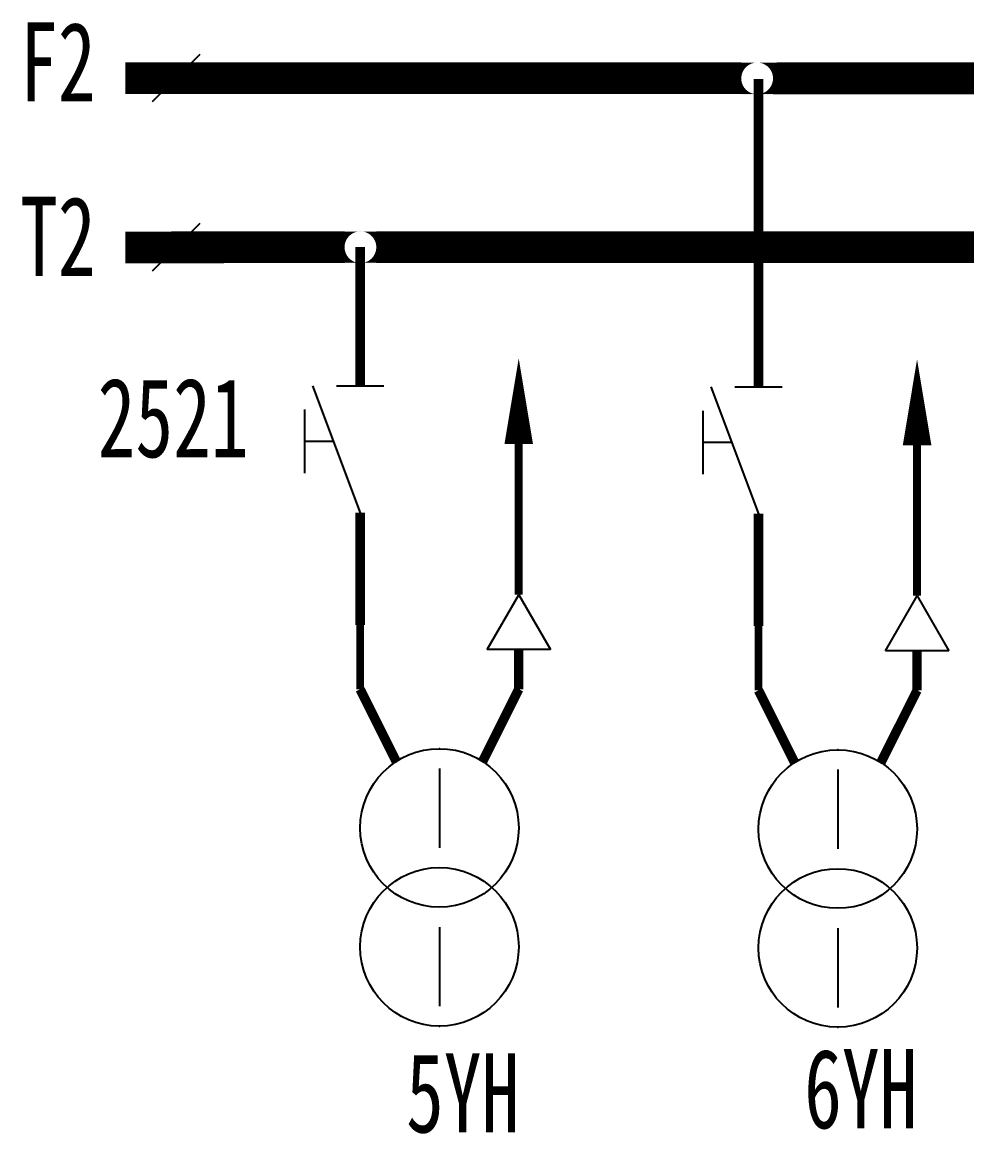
# Model space of a CAD drawing. Header units: millimetres. Extents: x 10667 to 23854, y -3427 to -2899.
# Drawn here: x 17195 to 17254.6, y -3231 to -3160.9 of the extents above; entities that cross this region are included whole.
import ezdxf

# ---------------------------------------------------------------- set-up
doc = ezdxf.new("R2010")
doc.units = ezdxf.units.MM
doc.header["$LTSCALE"] = 10
doc.linetypes.add('DASHED', pattern=[11, 5, 0.5, 5, 0.5])
for name, color, linetype in [('BLOCK', 3, 'Continuous'), ('LINE', 7, 'Continuous'), ('TEXT', 2, 'Continuous'), ('设    备', 3, 'Continuous'), ('设备编号', 2, 'Continuous'), ('连 接 线', 1, 'Continuous')]:
    doc.layers.add(name, color=color, linetype=linetype)
doc.styles.add('HZ', font='SimSun.ttf', dxfattribs={"width": 0.7})

# ---------------------------------------------------------------- blocks, each defined once
blk = doc.blocks.new('$SGK1')
at = {"layer": 'BLOCK'}
for p, q in [((-3, 0), (0, -8)), ((-1.5, 0), (1.5, 0))]:
    blk.add_line(p, q, dxfattribs=at)
at = {"layer": 'TEXT', "color": 3}
for p, q in [((-3.5, -1.5), (-3.5, -5.5)), ((-1.6875, -3.5), (-3.5, -3.5))]:
    blk.add_line(p, q, dxfattribs=at)
blk = doc.blocks.new('$JT')
at = {"color": 3}
blk.add_lwpolyline([(0, 0, 1.79999946, 0, 0), (-0.001268655806370589, 5.410164977314366, 0, 0, 0)], format="xyseb", dxfattribs=at)

msp = doc.modelspace()

# ---------------------------------------------------------------- linework, layer by layer
at = {"layer": '设    备', "color": 3}
for p, q in [((17221.34823058781, -3207.956096021182), (17221.34823058781, -3212.956096021182)), ((17246.46877444405, -3208.024712270423), (17246.46877444405, -3213.024712270423)), ((17221.34823058781, -3217.956096021182), (17221.34823058781, -3222.956096021182)), ((17246.46877444405, -3218.024712270423), (17246.46877444405, -3223.024712270423))]:
    msp.add_line(p, q, dxfattribs=at)
for centre in [(17221.34823058781, -3211.706096021182), (17246.46877444405, -3211.774712270423), (17221.34823058781, -3219.206096021182), (17246.46877444405, -3219.274712270423)]:
    msp.add_circle(centre, 5, dxfattribs=at)
at = {"layer": '设    备'}
for p in [(17216.34823058781, -3183.818991196842), (17241.46877444405, -3183.887607446083), (17216.34823058781, -3191.818991196842), (17241.46877444405, -3191.887607446083)]:
    msp.add_point(p, dxfattribs=at)
at = {"layer": '设    备', "color": 3}
for p in [(17221.34823058781, -3206.706096021181), (17246.46877444405, -3206.774712270422), (17221.34823058781, -3224.206096021181), (17246.46877444405, -3224.274712270422)]:
    msp.add_point(p, dxfattribs=at)
at = {"layer": '连 接 线', "color": 3}
for p, q in [((17206.23502933596, -3162.90797501894), (17203.23502933596, -3165.90797501894)), ((17206.23580400149, -3173.582750572779), (17203.23580400149, -3176.582750572779)), ((17224.34823058781, -3200.45609607401), (17226.34823058781, -3196.991994458873)), ((17226.34823058781, -3196.991994458873), (17228.34823058781, -3200.45609607401)), ((17249.46877444405, -3200.524712323252), (17251.46877444405, -3197.060610708114)), ((17251.46877444405, -3197.060610708114), (17253.46877444405, -3200.524712323252)), ((17228.34823058781, -3200.45609607401), (17224.34823058781, -3200.45609607401)), ((17253.46877444405, -3200.524712323252), (17249.46877444405, -3200.524712323252))]:
    msp.add_line(p, q, dxfattribs=at)
at = {"layer": '连 接 线'}
for points, const_width in [([(17240.38392603174, -3164.415110707856), (17201.53322137317, -3164.417332592367)], 2), ([(17280.56480377403, -3164.413560333977), (17242.38392603174, -3164.420169845394)], 2), ([(17241.46877444405, -3183.887607446083), (17241.46877444405, -3164.464242736857)], 0.6), ([(17215.36649682037, -3175.072892598104), (17201.53399537649, -3175.082982927152)], 2), ([(17284.99742299605, -3175.073662328953), (17217.36649682037, -3175.073662328953)], 2), ([(17216.34823058781, -3183.818991196842), (17216.34823058781, -3175.058279941321)], 0.6), ([(17216.34823058781, -3198.90114229632), (17216.34823058781, -3191.818991196842)], 0.6), ([(17241.46877444405, -3198.969758545561), (17241.46877444405, -3191.887607446083)], 0.6), ([(17226.34823058781, -3202.956096021182), (17226.34823058781, -3200.45609607401)], 0.6), ([(17251.46877444405, -3203.024712270423), (17251.46877444405, -3200.524712323252)], 0.6)]:
    msp.add_lwpolyline(points, dxfattribs=dict(at, const_width=const_width))
at = {"layer": '连 接 线', "color": 6, "linetype": 'DASHED', "ltscale": 0.5, "const_width": 0.5}
for points in [[(17226.34823058781, -3196.991994458873), (17226.34823058781, -3186.991994458873)], [(17251.46877444405, -3197.060610708114), (17251.46877444405, -3187.060610708114)]]:
    msp.add_lwpolyline(points, dxfattribs=at)
at = {"layer": '连 接 线', "color": 3}
for points, const_width in [([(17216.34823058781, -3198.90114229632), (17216.34823058781, -3202.956096021182)], 0.5), ([(17241.46877444405, -3198.969758545561), (17241.46877444405, -3203.024712270423)], 0.5), ([(17216.34823058781, -3202.956096021182), (17218.62618198348, -3207.511998812523)], 0.6), ([(17226.34823058781, -3202.956096021182), (17224.07027919214, -3207.511998812523)], 0.6), ([(17241.46877444405, -3203.024712270423), (17243.74672583972, -3207.580615061765)], 0.6), ([(17251.46877444405, -3203.024712270423), (17249.19082304838, -3207.580615061765)], 0.6)]:
    msp.add_lwpolyline(points, dxfattribs=dict(at, const_width=const_width))
for p in [(17226.34823058781, -3202.956096021182), (17251.46877444405, -3203.024712270423)]:
    msp.add_point(p, dxfattribs=at)
at = {"layer": '连 接 线'}
for points in [[(17240.38392603174, -3163.42444235717), (17241.38392603174, -3163.42444235717), (17240.38392603174, -3163.428247659079), (17241.47108177449, -3163.428247659079)], [(17240.38392603174, -3163.428247659079), (17241.29677028899, -3163.428247659079), (17240.38392603174, -3163.42444235717), (17241.38392603174, -3163.42444235717)], [(17240.38392603174, -3163.428247659079), (17241.47108177449, -3163.428247659079), (17240.38392603174, -3163.439634604158), (17241.55757420941, -3163.439634604158)], [(17240.38392603174, -3163.439634604158), (17241.21027785407, -3163.439634604158), (17240.38392603174, -3163.428247659079), (17241.29677028899, -3163.428247659079)], [(17240.38392603174, -3163.458516530881), (17241.12510698664, -3163.458516530881), (17240.38392603174, -3163.439634604158), (17241.21027785407, -3163.439634604158)], [(17240.38392603174, -3163.484749736384), (17241.04190588841, -3163.484749736384), (17240.38392603174, -3163.458516530881), (17241.12510698664, -3163.458516530881)], [(17240.38392603174, -3163.518134570134), (17240.96130777, -3163.518134570134), (17240.38392603174, -3163.484749736384), (17241.04190588841, -3163.484749736384)], [(17240.38392603174, -3163.558416953386), (17240.88392603174, -3163.558416953386), (17240.38392603174, -3163.518134570134), (17240.96130777, -3163.518134570134)], [(17240.38392603174, -3163.605290312881), (17240.81034959539, -3163.605290312881), (17240.38392603174, -3163.558416953386), (17240.88392603174, -3163.558416953386)], [(17240.38392603174, -3163.658397914051), (17240.74113842205, -3163.658397914051), (17240.38392603174, -3163.605290312881), (17240.81034959539, -3163.605290312881)], [(17240.38392603174, -3163.717335575984), (17240.67681925056, -3163.717335575984), (17240.38392603174, -3163.658397914051), (17240.74113842205, -3163.658397914051)], [(17241.47108177449, -3163.428247659079), (17242.38392603174, -3163.428247659079), (17241.38392603174, -3163.42444235717), (17242.38392603174, -3163.42444235717)], [(17241.55757420941, -3163.439634604158), (17242.38392603174, -3163.439634604158), (17241.47108177449, -3163.428247659079), (17242.38392603174, -3163.428247659079)], [(17241.64274507685, -3163.458516530881), (17242.38392603174, -3163.458516530881), (17241.55757420941, -3163.439634604158), (17242.38392603174, -3163.439634604158)], [(17241.72594617507, -3163.484749736384), (17242.38392603174, -3163.484749736384), (17241.64274507685, -3163.458516530881), (17242.38392603174, -3163.458516530881)], [(17241.80654429348, -3163.518134570134), (17242.38392603174, -3163.518134570134), (17241.72594617507, -3163.484749736384), (17242.38392603174, -3163.484749736384)], [(17241.88392603174, -3163.558416953386), (17242.38392603174, -3163.558416953386), (17241.80654429348, -3163.518134570134), (17242.38392603174, -3163.518134570134)], [(17241.95750246809, -3163.605290312881), (17242.38392603174, -3163.605290312881), (17241.88392603174, -3163.558416953386), (17242.38392603174, -3163.558416953386)], [(17242.02671364143, -3163.658397914051), (17242.38392603174, -3163.658397914051), (17241.95750246809, -3163.605290312881), (17242.38392603174, -3163.605290312881)], [(17242.09103281292, -3163.717335575984), (17242.38392603174, -3163.717335575984), (17242.02671364143, -3163.658397914051), (17242.38392603174, -3163.658397914051)], [(17240.38392603174, -3163.781654747484), (17240.61788158862, -3163.781654747484), (17240.38392603174, -3163.717335575984), (17240.67681925056, -3163.717335575984)], [(17240.38392603174, -3163.850865920819), (17240.56477398745, -3163.850865920819), (17240.38392603174, -3163.781654747484), (17240.61788158862, -3163.781654747484)], [(17240.38392603174, -3163.92444235717), (17240.51790062796, -3163.92444235717), (17240.38392603174, -3163.850865920819), (17240.56477398745, -3163.850865920819)], [(17240.38392603174, -3164.00182409543), (17240.4776182447, -3164.00182409543), (17240.38392603174, -3163.92444235717), (17240.51790062796, -3163.92444235717)], [(17240.38392603174, -3164.082422213844), (17240.44423341096, -3164.082422213844), (17240.38392603174, -3164.00182409543), (17240.4776182447, -3164.00182409543)], [(17240.38392603174, -3164.165623312068), (17240.41800020545, -3164.165623312068), (17240.38392603174, -3164.082422213844), (17240.44423341096, -3164.082422213844)], [(17240.38392603174, -3164.250794179503), (17240.39911827873, -3164.250794179503), (17240.38392603174, -3164.165623312068), (17240.41800020545, -3164.165623312068)], [(17240.38392603174, -3164.337286614423), (17240.38773133365, -3164.337286614423), (17240.38392603174, -3164.250794179503), (17240.39911827873, -3164.250794179503)], [(17240.38392603174, -3164.42444235717), (17240.38392603174, -3164.42444235717), (17240.38392603174, -3164.337286614423), (17240.38773133365, -3164.337286614423)], [(17242.14997047486, -3163.781654747484), (17242.38392603174, -3163.781654747484), (17242.09103281292, -3163.717335575984), (17242.38392603174, -3163.717335575984)], [(17242.20307807603, -3163.850865920819), (17242.38392603174, -3163.850865920819), (17242.14997047486, -3163.781654747484), (17242.38392603174, -3163.781654747484)], [(17242.24995143553, -3163.92444235717), (17242.38392603174, -3163.92444235717), (17242.20307807603, -3163.850865920819), (17242.38392603174, -3163.850865920819)], [(17242.29023381878, -3164.00182409543), (17242.38392603174, -3164.00182409543), (17242.24995143553, -3163.92444235717), (17242.38392603174, -3163.92444235717)], [(17242.32361865252, -3164.082422213844), (17242.38392603174, -3164.082422213844), (17242.29023381878, -3164.00182409543), (17242.38392603174, -3164.00182409543)], [(17242.34985185803, -3164.165623312068), (17242.38392603174, -3164.165623312068), (17242.32361865252, -3164.082422213844), (17242.38392603174, -3164.082422213844)], [(17242.36873378475, -3164.250794179503), (17242.38392603174, -3164.250794179503), (17242.34985185803, -3164.165623312068), (17242.38392603174, -3164.165623312068)], [(17242.38012072983, -3164.337286614423), (17242.38392603174, -3164.337286614423), (17242.36873378475, -3164.250794179503), (17242.38392603174, -3164.250794179503)], [(17242.38392603174, -3164.42444235717), (17242.38392603174, -3164.42444235717), (17242.38012072983, -3164.337286614423), (17242.38392603174, -3164.337286614423)], [(17240.38392603174, -3164.42444235717), (17240.38392603174, -3164.42444235717), (17240.38392603174, -3164.511598099918), (17240.38773133365, -3164.511598099918)], [(17240.38392603174, -3164.511598099918), (17240.38773133365, -3164.511598099918), (17240.38392603174, -3164.598090534837), (17240.39911827873, -3164.598090534837)], [(17240.38392603174, -3164.598090534837), (17240.39911827873, -3164.598090534837), (17240.38392603174, -3164.683261402273), (17240.41800020545, -3164.683261402273)], [(17240.38392603174, -3164.683261402273), (17240.41800020545, -3164.683261402273), (17240.38392603174, -3164.766462500496), (17240.44423341096, -3164.766462500496)], [(17240.38392603174, -3164.766462500496), (17240.44423341096, -3164.766462500496), (17240.38392603174, -3164.847060618911), (17240.4776182447, -3164.847060618911)], [(17240.38392603174, -3164.847060618911), (17240.4776182447, -3164.847060618911), (17240.38392603174, -3164.92444235717), (17240.51790062796, -3164.92444235717)], [(17240.38392603174, -3164.92444235717), (17240.51790062796, -3164.92444235717), (17240.38392603174, -3164.998018793522), (17240.56477398745, -3164.998018793522)], [(17240.38392603174, -3164.998018793522), (17240.56477398745, -3164.998018793522), (17240.38392603174, -3165.067229966857), (17240.61788158862, -3165.067229966857)], [(17240.38392603174, -3165.067229966857), (17240.61788158862, -3165.067229966857), (17240.38392603174, -3165.131549138357), (17240.67681925056, -3165.131549138357)], [(17242.09103281292, -3165.131549138357), (17242.38392603174, -3165.131549138357), (17242.14997047486, -3165.067229966857), (17242.38392603174, -3165.067229966857)], [(17242.14997047486, -3165.067229966857), (17242.38392603174, -3165.067229966857), (17242.20307807603, -3164.998018793522), (17242.38392603174, -3164.998018793522)], [(17242.20307807603, -3164.998018793522), (17242.38392603174, -3164.998018793522), (17242.24995143553, -3164.92444235717), (17242.38392603174, -3164.92444235717)], [(17242.24995143553, -3164.92444235717), (17242.38392603174, -3164.92444235717), (17242.29023381878, -3164.847060618911), (17242.38392603174, -3164.847060618911)], [(17242.29023381878, -3164.847060618911), (17242.38392603174, -3164.847060618911), (17242.32361865252, -3164.766462500496), (17242.38392603174, -3164.766462500496)], [(17242.32361865252, -3164.766462500496), (17242.38392603174, -3164.766462500496), (17242.34985185803, -3164.683261402273), (17242.38392603174, -3164.683261402273)], [(17242.34985185803, -3164.683261402273), (17242.38392603174, -3164.683261402273), (17242.36873378475, -3164.598090534837), (17242.38392603174, -3164.598090534837)], [(17242.36873378475, -3164.598090534837), (17242.38392603174, -3164.598090534837), (17242.38012072983, -3164.511598099918), (17242.38392603174, -3164.511598099918)], [(17242.38012072983, -3164.511598099918), (17242.38392603174, -3164.511598099918), (17242.38392603174, -3164.42444235717)], [(17240.38392603174, -3165.131549138357), (17240.67681925056, -3165.131549138357), (17240.38392603174, -3165.190486800289), (17240.74113842205, -3165.190486800289)], [(17240.38392603174, -3165.190486800289), (17240.74113842205, -3165.190486800289), (17240.38392603174, -3165.24359440146), (17240.81034959539, -3165.24359440146)], [(17240.38392603174, -3165.24359440146), (17240.81034959539, -3165.24359440146), (17240.38392603174, -3165.290467760955), (17240.88392603174, -3165.290467760955)], [(17240.38392603174, -3165.290467760955), (17240.88392603174, -3165.290467760955), (17240.38392603174, -3165.330750144207), (17240.96130777, -3165.330750144207)], [(17240.38392603174, -3165.330750144207), (17240.96130777, -3165.330750144207), (17240.38392603174, -3165.364134977956), (17241.04190588841, -3165.364134977956)], [(17240.38392603174, -3165.364134977956), (17241.04190588841, -3165.364134977956), (17240.38392603174, -3165.390368183459), (17241.12510698664, -3165.390368183459)], [(17240.38392603174, -3165.390368183459), (17241.12510698664, -3165.390368183459), (17240.38392603174, -3165.409250110183), (17241.21027785407, -3165.409250110183)], [(17240.38392603174, -3165.409250110183), (17241.21027785407, -3165.409250110183), (17240.38392603174, -3165.420637055262), (17241.29677028899, -3165.420637055262)], [(17240.38392603174, -3165.420637055262), (17241.29677028899, -3165.420637055262), (17240.38392603174, -3165.42444235717), (17241.38392603174, -3165.42444235717)], [(17241.38392603174, -3165.42444235717), (17242.38392603174, -3165.42444235717), (17241.47108177449, -3165.420637055262), (17242.38392603174, -3165.420637055262)], [(17241.47108177449, -3165.420637055262), (17242.38392603174, -3165.420637055262), (17241.55757420941, -3165.409250110183), (17242.38392603174, -3165.409250110183)], [(17241.55757420941, -3165.409250110183), (17242.38392603174, -3165.409250110183), (17241.64274507685, -3165.390368183459), (17242.38392603174, -3165.390368183459)], [(17241.64274507685, -3165.390368183459), (17242.38392603174, -3165.390368183459), (17241.72594617507, -3165.364134977956), (17242.38392603174, -3165.364134977956)], [(17241.72594617507, -3165.364134977956), (17242.38392603174, -3165.364134977956), (17241.80654429348, -3165.330750144207), (17242.38392603174, -3165.330750144207)], [(17241.80654429348, -3165.330750144207), (17242.38392603174, -3165.330750144207), (17241.88392603174, -3165.290467760955), (17242.38392603174, -3165.290467760955)], [(17241.88392603174, -3165.290467760955), (17242.38392603174, -3165.290467760955), (17241.95750246809, -3165.24359440146), (17242.38392603174, -3165.24359440146)], [(17241.95750246809, -3165.24359440146), (17242.38392603174, -3165.24359440146), (17242.02671364143, -3165.190486800289), (17242.38392603174, -3165.190486800289)], [(17242.02671364143, -3165.190486800289), (17242.38392603174, -3165.190486800289), (17242.09103281292, -3165.131549138357), (17242.38392603174, -3165.131549138357)], [(17215.36649682037, -3174.070946501252), (17216.36649682037, -3174.070946501252), (17215.36649682037, -3174.07475180316), (17216.45365256311, -3174.07475180316)], [(17215.36649682037, -3174.07475180316), (17216.27934107762, -3174.07475180316), (17215.36649682037, -3174.070946501252), (17216.36649682037, -3174.070946501252)], [(17215.36649682037, -3174.07475180316), (17216.45365256311, -3174.07475180316), (17215.36649682037, -3174.08613874824), (17216.54014499803, -3174.08613874824)], [(17215.36649682037, -3174.08613874824), (17216.1928486427, -3174.08613874824), (17215.36649682037, -3174.07475180316), (17216.27934107762, -3174.07475180316)], [(17215.36649682037, -3174.105020674963), (17216.10767777526, -3174.105020674963), (17215.36649682037, -3174.08613874824), (17216.1928486427, -3174.08613874824)], [(17215.36649682037, -3174.131253880466), (17216.02447667704, -3174.131253880466), (17215.36649682037, -3174.105020674963), (17216.10767777526, -3174.105020674963)], [(17215.36649682037, -3174.164638714215), (17215.94387855862, -3174.164638714215), (17215.36649682037, -3174.131253880466), (17216.02447667704, -3174.131253880466)], [(17215.36649682037, -3174.204921097468), (17215.86649682037, -3174.204921097468), (17215.36649682037, -3174.164638714215), (17215.94387855862, -3174.164638714215)], [(17215.36649682037, -3174.251794456964), (17215.79292038401, -3174.251794456964), (17215.36649682037, -3174.204921097468), (17215.86649682037, -3174.204921097468)], [(17216.45365256311, -3174.07475180316), (17217.36649682037, -3174.07475180316), (17216.36649682037, -3174.070946501252), (17217.36649682037, -3174.070946501252)], [(17216.54014499803, -3174.08613874824), (17217.36649682037, -3174.08613874824), (17216.45365256311, -3174.07475180316), (17217.36649682037, -3174.07475180316)], [(17216.62531586547, -3174.105020674963), (17217.36649682037, -3174.105020674963), (17216.54014499803, -3174.08613874824), (17217.36649682037, -3174.08613874824)], [(17216.70851696369, -3174.131253880466), (17217.36649682037, -3174.131253880466), (17216.62531586547, -3174.105020674963), (17217.36649682037, -3174.105020674963)], [(17216.78911508211, -3174.164638714215), (17217.36649682037, -3174.164638714215), (17216.70851696369, -3174.131253880466), (17217.36649682037, -3174.131253880466)], [(17216.86649682037, -3174.204921097468), (17217.36649682037, -3174.204921097468), (17216.78911508211, -3174.164638714215), (17217.36649682037, -3174.164638714215)], [(17216.94007325672, -3174.251794456964), (17217.36649682037, -3174.251794456964), (17216.86649682037, -3174.204921097468), (17217.36649682037, -3174.204921097468)], [(17215.36649682037, -3174.304902058133), (17215.72370921068, -3174.304902058133), (17215.36649682037, -3174.251794456964), (17215.79292038401, -3174.251794456964)], [(17215.36649682037, -3174.363839720066), (17215.65939003918, -3174.363839720066), (17215.36649682037, -3174.304902058133), (17215.72370921068, -3174.304902058133)], [(17215.36649682037, -3174.428158891566), (17215.60045237725, -3174.428158891566), (17215.36649682037, -3174.363839720066), (17215.65939003918, -3174.363839720066)], [(17215.36649682037, -3174.497370064902), (17215.54734477607, -3174.497370064902), (17215.36649682037, -3174.428158891566), (17215.60045237725, -3174.428158891566)], [(17215.36649682037, -3174.570946501252), (17215.50047141658, -3174.570946501252), (17215.36649682037, -3174.497370064902), (17215.54734477607, -3174.497370064902)], [(17215.36649682037, -3174.648328239512), (17215.46018903333, -3174.648328239512), (17215.36649682037, -3174.570946501252), (17215.50047141658, -3174.570946501252)], [(17215.36649682037, -3174.728926357927), (17215.42680419958, -3174.728926357927), (17215.36649682037, -3174.648328239512), (17215.46018903333, -3174.648328239512)], [(17215.36649682037, -3174.81212745615), (17215.40057099408, -3174.81212745615), (17215.36649682037, -3174.728926357927), (17215.42680419958, -3174.728926357927)], [(17215.36649682037, -3174.897298323585), (17215.38168906736, -3174.897298323585), (17215.36649682037, -3174.81212745615), (17215.40057099408, -3174.81212745615)], [(17215.36649682037, -3174.983790758505), (17215.37030212228, -3174.983790758505), (17215.36649682037, -3174.897298323585), (17215.38168906736, -3174.897298323585)], [(17217.00928443005, -3174.304902058133), (17217.36649682037, -3174.304902058133), (17216.94007325672, -3174.251794456964), (17217.36649682037, -3174.251794456964)], [(17217.07360360155, -3174.363839720066), (17217.36649682037, -3174.363839720066), (17217.00928443005, -3174.304902058133), (17217.36649682037, -3174.304902058133)], [(17217.13254126348, -3174.428158891566), (17217.36649682037, -3174.428158891566), (17217.07360360155, -3174.363839720066), (17217.36649682037, -3174.363839720066)], [(17217.18564886465, -3174.497370064902), (17217.36649682037, -3174.497370064902), (17217.13254126348, -3174.428158891566), (17217.36649682037, -3174.428158891566)], [(17217.23252222415, -3174.570946501252), (17217.36649682037, -3174.570946501252), (17217.18564886465, -3174.497370064902), (17217.36649682037, -3174.497370064902)], [(17217.2728046074, -3174.648328239512), (17217.36649682037, -3174.648328239512), (17217.23252222415, -3174.570946501252), (17217.36649682037, -3174.570946501252)], [(17217.30618944115, -3174.728926357927), (17217.36649682037, -3174.728926357927), (17217.2728046074, -3174.648328239512), (17217.36649682037, -3174.648328239512)], [(17217.33242264665, -3174.81212745615), (17217.36649682037, -3174.81212745615), (17217.30618944115, -3174.728926357927), (17217.36649682037, -3174.728926357927)], [(17217.35130457338, -3174.897298323585), (17217.36649682037, -3174.897298323585), (17217.33242264665, -3174.81212745615), (17217.36649682037, -3174.81212745615)], [(17217.36269151846, -3174.983790758505), (17217.36649682037, -3174.983790758505), (17217.35130457338, -3174.897298323585), (17217.36649682037, -3174.897298323585)], [(17215.36649682037, -3175.070946501252), (17215.36649682037, -3175.070946501252), (17215.36649682037, -3174.983790758505), (17215.37030212228, -3174.983790758505)], [(17215.36649682037, -3175.070946501252), (17215.36649682037, -3175.070946501252), (17215.36649682037, -3175.158102244), (17215.37030212228, -3175.158102244)], [(17215.36649682037, -3175.158102244), (17215.37030212228, -3175.158102244), (17215.36649682037, -3175.244594678919), (17215.38168906736, -3175.244594678919)], [(17215.36649682037, -3175.244594678919), (17215.38168906736, -3175.244594678919), (17215.36649682037, -3175.329765546355), (17215.40057099408, -3175.329765546355)], [(17215.36649682037, -3175.329765546355), (17215.40057099408, -3175.329765546355), (17215.36649682037, -3175.412966644578), (17215.42680419958, -3175.412966644578)], [(17215.36649682037, -3175.412966644578), (17215.42680419958, -3175.412966644578), (17215.36649682037, -3175.493564762993), (17215.46018903333, -3175.493564762993)], [(17215.36649682037, -3175.493564762993), (17215.46018903333, -3175.493564762993), (17215.36649682037, -3175.570946501252), (17215.50047141658, -3175.570946501252)], [(17215.36649682037, -3175.570946501252), (17215.50047141658, -3175.570946501252), (17215.36649682037, -3175.644522937603), (17215.54734477607, -3175.644522937603)], [(17217.18564886465, -3175.644522937603), (17217.36649682037, -3175.644522937603), (17217.23252222415, -3175.570946501252), (17217.36649682037, -3175.570946501252)], [(17217.23252222415, -3175.570946501252), (17217.36649682037, -3175.570946501252), (17217.2728046074, -3175.493564762993), (17217.36649682037, -3175.493564762993)], [(17217.2728046074, -3175.493564762993), (17217.36649682037, -3175.493564762993), (17217.30618944115, -3175.412966644578), (17217.36649682037, -3175.412966644578)], [(17217.30618944115, -3175.412966644578), (17217.36649682037, -3175.412966644578), (17217.33242264665, -3175.329765546355), (17217.36649682037, -3175.329765546355)], [(17217.33242264665, -3175.329765546355), (17217.36649682037, -3175.329765546355), (17217.35130457338, -3175.244594678919), (17217.36649682037, -3175.244594678919)], [(17217.35130457338, -3175.244594678919), (17217.36649682037, -3175.244594678919), (17217.36269151846, -3175.158102244), (17217.36649682037, -3175.158102244)], [(17217.36649682037, -3175.070946501252), (17217.36649682037, -3175.070946501252), (17217.36269151846, -3174.983790758505), (17217.36649682037, -3174.983790758505)], [(17217.36269151846, -3175.158102244), (17217.36649682037, -3175.158102244), (17217.36649682037, -3175.070946501252)], [(17215.36649682037, -3175.644522937603), (17215.54734477607, -3175.644522937603), (17215.36649682037, -3175.713734110939), (17215.60045237725, -3175.713734110939)], [(17215.36649682037, -3175.713734110939), (17215.60045237725, -3175.713734110939), (17215.36649682037, -3175.778053282439), (17215.65939003918, -3175.778053282439)], [(17215.36649682037, -3175.778053282439), (17215.65939003918, -3175.778053282439), (17215.36649682037, -3175.836990944371), (17215.72370921068, -3175.836990944371)], [(17215.36649682037, -3175.836990944371), (17215.72370921068, -3175.836990944371), (17215.36649682037, -3175.890098545541), (17215.79292038401, -3175.890098545541)], [(17215.36649682037, -3175.890098545541), (17215.79292038401, -3175.890098545541), (17215.36649682037, -3175.936971905037), (17215.86649682037, -3175.936971905037)], [(17215.36649682037, -3175.936971905037), (17215.86649682037, -3175.936971905037), (17215.36649682037, -3175.977254288289), (17215.94387855862, -3175.977254288289)], [(17215.36649682037, -3175.977254288289), (17215.94387855862, -3175.977254288289), (17215.36649682037, -3176.010639122038), (17216.02447667704, -3176.010639122038)], [(17215.36649682037, -3176.010639122038), (17216.02447667704, -3176.010639122038), (17215.36649682037, -3176.036872327541), (17216.10767777526, -3176.036872327541)], [(17215.36649682037, -3176.036872327541), (17216.10767777526, -3176.036872327541), (17215.36649682037, -3176.055754254265), (17216.1928486427, -3176.055754254265)], [(17215.36649682037, -3176.055754254265), (17216.1928486427, -3176.055754254265), (17215.36649682037, -3176.067141199344), (17216.27934107762, -3176.067141199344)], [(17215.36649682037, -3176.067141199344), (17216.27934107762, -3176.067141199344), (17215.36649682037, -3176.070946501252), (17216.36649682037, -3176.070946501252)], [(17216.36649682037, -3176.070946501252), (17217.36649682037, -3176.070946501252), (17216.45365256311, -3176.067141199344), (17217.36649682037, -3176.067141199344)], [(17216.45365256311, -3176.067141199344), (17217.36649682037, -3176.067141199344), (17216.54014499803, -3176.055754254265), (17217.36649682037, -3176.055754254265)], [(17216.54014499803, -3176.055754254265), (17217.36649682037, -3176.055754254265), (17216.62531586547, -3176.036872327541), (17217.36649682037, -3176.036872327541)], [(17216.62531586547, -3176.036872327541), (17217.36649682037, -3176.036872327541), (17216.70851696369, -3176.010639122038), (17217.36649682037, -3176.010639122038)], [(17216.70851696369, -3176.010639122038), (17217.36649682037, -3176.010639122038), (17216.78911508211, -3175.977254288289), (17217.36649682037, -3175.977254288289)], [(17216.78911508211, -3175.977254288289), (17217.36649682037, -3175.977254288289), (17216.86649682037, -3175.936971905037), (17217.36649682037, -3175.936971905037)], [(17216.86649682037, -3175.936971905037), (17217.36649682037, -3175.936971905037), (17216.94007325672, -3175.890098545541), (17217.36649682037, -3175.890098545541)], [(17216.94007325672, -3175.890098545541), (17217.36649682037, -3175.890098545541), (17217.00928443005, -3175.836990944371), (17217.36649682037, -3175.836990944371)], [(17217.00928443005, -3175.836990944371), (17217.36649682037, -3175.836990944371), (17217.07360360155, -3175.778053282439), (17217.36649682037, -3175.778053282439)], [(17217.07360360155, -3175.778053282439), (17217.36649682037, -3175.778053282439), (17217.13254126348, -3175.713734110939), (17217.36649682037, -3175.713734110939)], [(17217.13254126348, -3175.713734110939), (17217.36649682037, -3175.713734110939), (17217.18564886465, -3175.644522937603), (17217.36649682037, -3175.644522937603)]]:
    msp.add_solid(points, dxfattribs=at)

# ---------------------------------------------------------------- block references
at = {"layer": 'LINE'}
for p in [(17216.34823058781, -3183.818991196842), (17241.46877444405, -3183.887607446083)]:
    msp.add_blockref('$SGK1', p, dxfattribs=at)
at = {"layer": '连 接 线', "color": 3}
for p in [(17226.34823058781, -3187.491994458873), (17251.46877444405, -3187.560610708114)]:
    msp.add_blockref('$JT', p, dxfattribs=at)

# ---------------------------------------------------------------- texts
at = {"layer": '设备编号', "color": 6, "style": 'HZ', "width": 0.7}
for s, p in [('F2', (17194.90529928866, -3165.879897135176)), ('T2', (17194.90529928866, -3176.879897082347)), ('2521', (17199.79255918956, -3188.321711383484)), ('5YH', (17219.2433000763, -3230.915505378)), ('6YH', (17244.34689354059, -3230.650911705644))]:
    msp.add_text(s, height=5, dxfattribs=at).set_placement(p)

doc.saveas('drawing.dxf')
